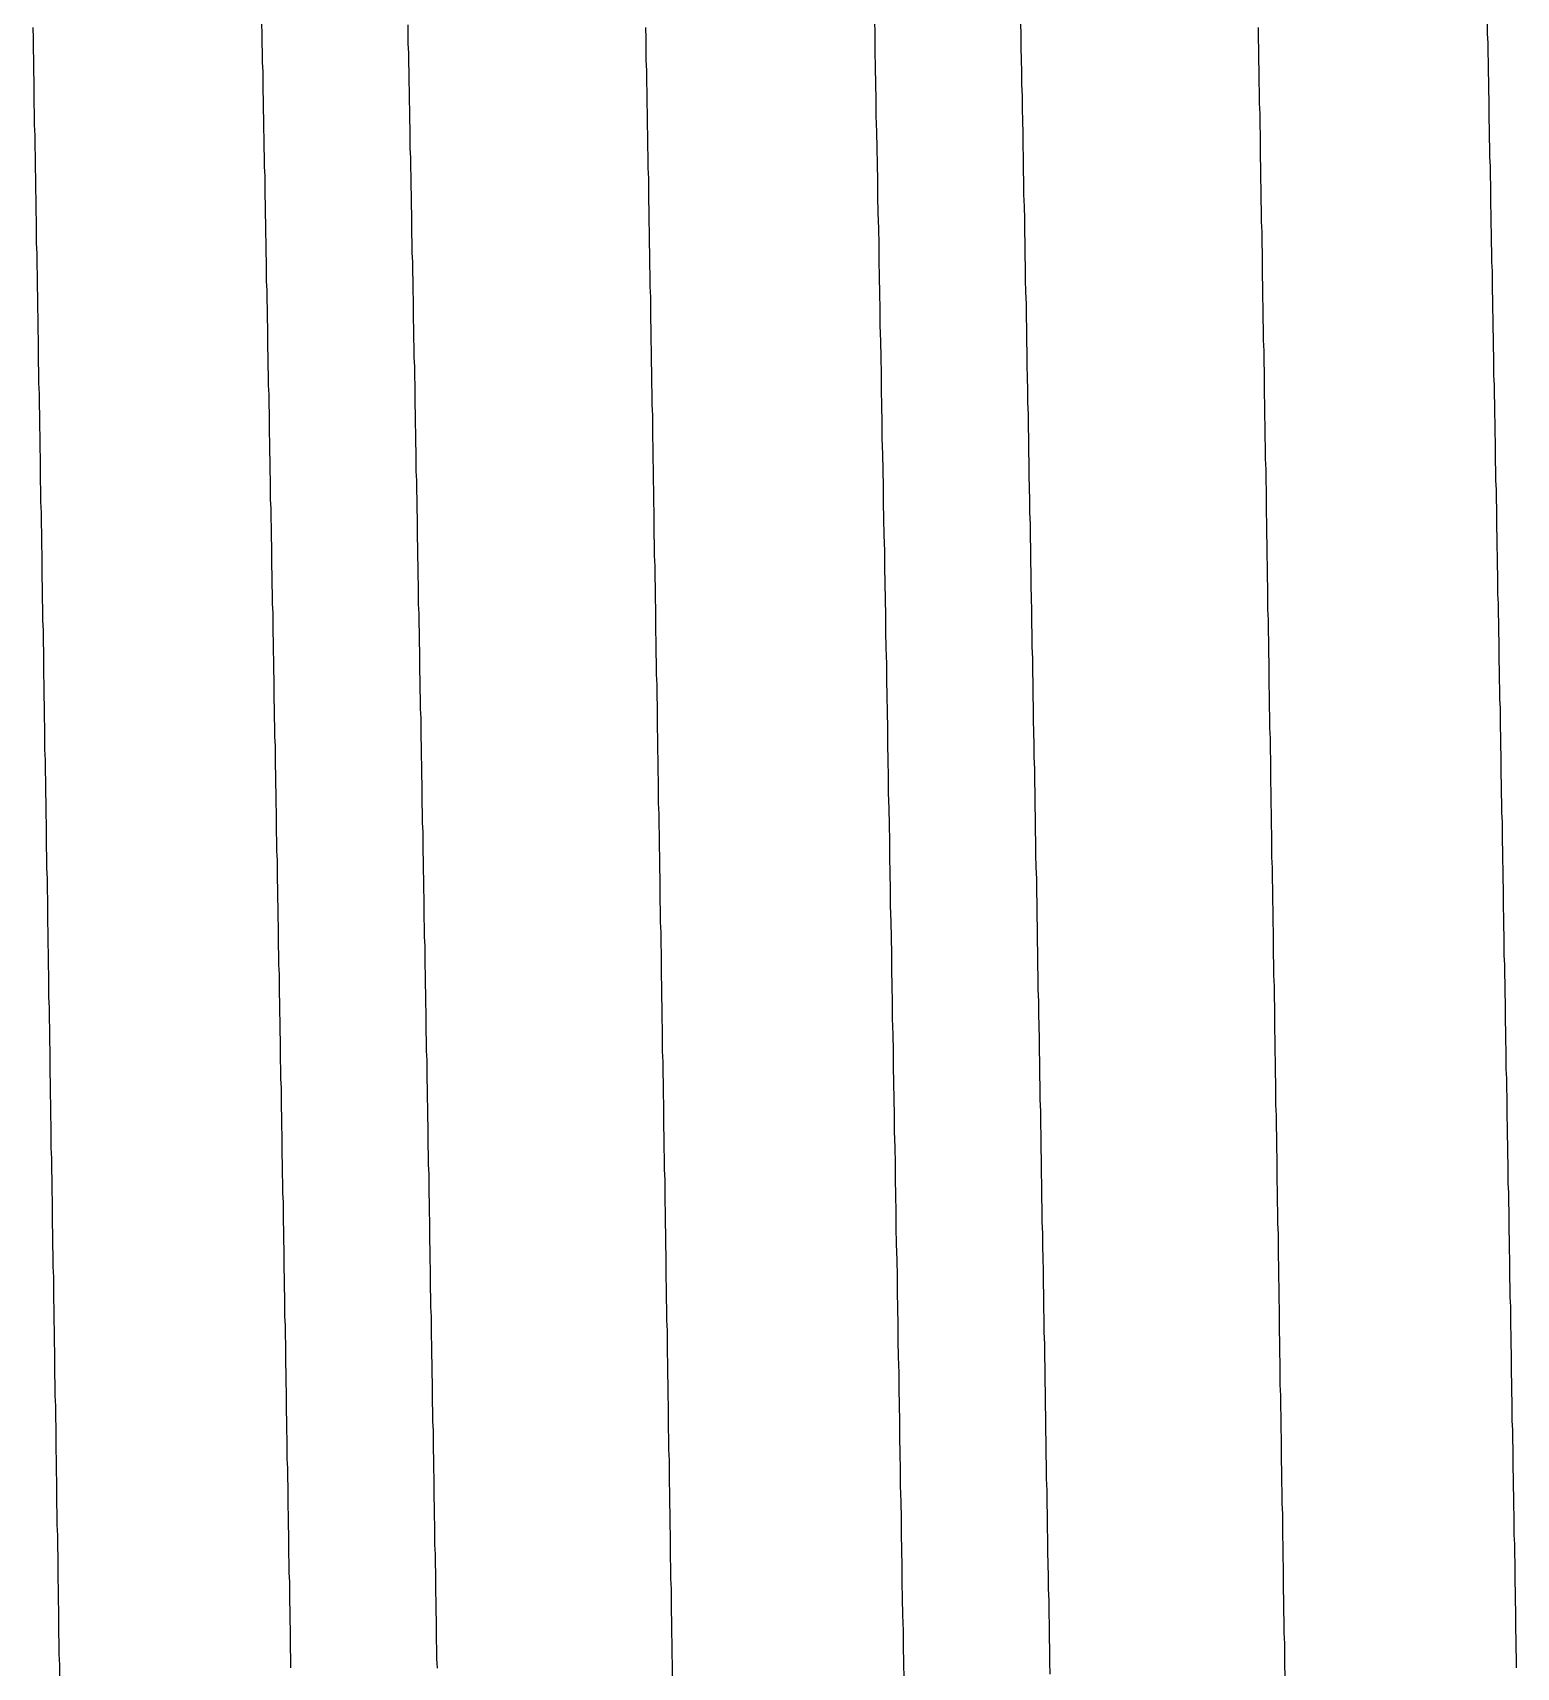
# Model space of a CAD drawing. Header units: millimetres. Extents: x 0 to 5600, y -67 to 2530.
# Drawn here: x 4044.023 to 4047.751, y 934.307 to 938.413 of the extents above; entities that cross this region are included whole.
import ezdxf

# ---------------------------------------------------------------- set-up
doc = ezdxf.new("R2010")
doc.units = ezdxf.units.MM
doc.layers.add('내부선 및 부속', color=4, linetype='Continuous')

msp = doc.modelspace()

# ---------------------------------------------------------------- linework, layer by layer
at = {"layer": '내부선 및 부속', "linetype": 'Continuous', "flags": 128}
for points in [[(4044.0228, 938.4255), (4044.0238, 938.3985), (4044.0238, 938.3715), (4044.0248, 938.3445), (4044.0248, 938.3165), (4044.0258, 938.2895), (4044.0258, 938.2625), (4044.0258, 938.2355), (4044.0268, 938.2085), (4044.0268, 938.1815), (4044.0278, 938.1545), (4044.0278, 938.1275), (4044.0288, 938.1005), (4044.0288, 938.0735), (4044.0298, 938.0465), (4044.0298, 938.0195), (4044.0308, 937.9925), (4044.0308, 937.9655), (4044.0318, 937.9385), (4044.0318, 937.9115), (4044.0318, 937.8845), (4044.0328, 937.8575), (4044.0328, 937.8295), (4044.0338, 937.8025), (4044.0338, 937.7755), (4044.0348, 937.7485), (4044.0348, 937.7215), (4044.0358, 937.6945), (4044.0358, 937.6675), (4044.0368, 937.6405), (4044.0368, 937.6135), (4044.0368, 937.5865), (4044.0378, 937.5595), (4044.0378, 937.5325), (4044.0388, 937.5055), (4044.0388, 937.4785), (4044.0398, 937.4515), (4044.0398, 937.4245), (4044.0408, 937.3975), (4044.0408, 937.3705), (4044.0418, 937.3425), (4044.0418, 937.3155), (4044.0418, 937.2885), (4044.0428, 937.2615), (4044.0428, 937.2345), (4044.0438, 937.2075), (4044.0438, 937.1805), (4044.0448, 937.1535), (4044.0448, 937.1265), (4044.0458, 937.0995), (4044.0458, 937.0725), (4044.0458, 937.0455), (4044.0468, 937.0185), (4044.0468, 936.9915), (4044.0478, 936.9645), (4044.0478, 936.9375), (4044.0488, 936.9105), (4044.0488, 936.8835), (4044.0498, 936.8555), (4044.0498, 936.8285), (4044.0498, 936.8015), (4044.0508, 936.7745), (4044.0508, 936.7475), (4044.0518, 936.7205), (4044.0518, 936.6935), (4044.0528, 936.6665), (4044.0528, 936.6395), (4044.0528, 936.6125), (4044.0538, 936.5855), (4044.0538, 936.5585), (4044.0548, 936.5315), (4044.0548, 936.5045), (4044.0558, 936.4775), (4044.0558, 936.4505), (4044.0568, 936.4235), (4044.0568, 936.3965), (4044.0568, 936.3685), (4044.0578, 936.3415), (4044.0578, 936.3145), (4044.0588, 936.2875), (4044.0588, 936.2605), (4044.0598, 936.2335), (4044.0598, 936.2065), (4044.0598, 936.1795), (4044.0608, 936.1525), (4044.0608, 936.1255), (4044.0618, 936.0985), (4044.0618, 936.0715), (4044.0628, 936.0445), (4044.0628, 936.0175), (4044.0628, 935.9905), (4044.0638, 935.9635), (4044.0638, 935.9365), (4044.0648, 935.9095), (4044.0648, 935.8815), (4044.0658, 935.8545), (4044.0658, 935.8275), (4044.0658, 935.8005), (4044.0658, 935.8005), (4044.0668, 935.7735), (4044.0668, 935.7465), (4044.0678, 935.7195), (4044.0678, 935.6925), (4044.0688, 935.6655), (4044.0688, 935.6385), (4044.0688, 935.6115), (4044.0698, 935.5845), (4044.0698, 935.5575), (4044.0708, 935.5305), (4044.0708, 935.5035), (4044.0718, 935.4765), (4044.0718, 935.4495), (4044.0718, 935.4225), (4044.0728, 935.3945), (4044.0728, 935.3675), (4044.0738, 935.3405), (4044.0738, 935.3135), (4044.0748, 935.2865), (4044.0748, 935.2595), (4044.0748, 935.2325), (4044.0758, 935.2055), (4044.0758, 935.1785), (4044.0768, 935.1515), (4044.0768, 935.1245), (4044.0778, 935.0975), (4044.0778, 935.0705), (4044.0778, 935.0435), (4044.0788, 935.0165), (4044.0788, 934.9895), (4044.0798, 934.9625), (4044.0798, 934.9355), (4044.0808, 934.9075), (4044.0808, 934.8805), (4044.0808, 934.8535), (4044.0818, 934.8265), (4044.0818, 934.7995), (4044.0828, 934.7725), (4044.0828, 934.7455), (4044.0828, 934.7185), (4044.0838, 934.6915), (4044.0838, 934.6645), (4044.0848, 934.6375), (4044.0848, 934.6105), (4044.0858, 934.5835), (4044.0858, 934.5565), (4044.0858, 934.5295), (4044.0868, 934.5025), (4044.0868, 934.4755), (4044.0878, 934.4485), (4044.0878, 934.4205), (4044.0878, 934.3935), (4044.0888, 934.3665), (4044.0888, 934.3395), (4044.0898, 934.3125), (4044.0898, 934.2855)], [(4044.5978, 938.4345), (4044.5988, 938.4105), (4044.5988, 938.3865), (4044.5998, 938.3625), (4044.5998, 938.3385), (4044.6008, 938.3145), (4044.6008, 938.2905), (4044.6008, 938.2905), (4044.6008, 938.2675), (4044.6018, 938.2435), (4044.6018, 938.2195), (4044.6028, 938.1955), (4044.6028, 938.1715), (4044.6038, 938.1475), (4044.6038, 938.1235), (4044.6048, 938.1005), (4044.6048, 938.0765), (4044.6058, 938.0525), (4044.6058, 938.0285), (4044.6058, 938.0045), (4044.6068, 937.9805), (4044.6068, 937.9565), (4044.6078, 937.9325), (4044.6078, 937.9095), (4044.6088, 937.8855), (4044.6088, 937.8615), (4044.6098, 937.8375), (4044.6098, 937.8135), (4044.6098, 937.7895), (4044.6108, 937.7655), (4044.6108, 937.7425), (4044.6118, 937.7185), (4044.6118, 937.6945), (4044.6128, 937.6705), (4044.6128, 937.6465), (4044.6128, 937.6225), (4044.6138, 937.5985), (4044.6138, 937.5755), (4044.6148, 937.5515), (4044.6148, 937.5275), (4044.6158, 937.5035), (4044.6158, 937.4795), (4044.6168, 937.4555), (4044.6168, 937.4315), (4044.6168, 937.4075), (4044.6178, 937.3845), (4044.6178, 937.3605), (4044.6188, 937.3365), (4044.6188, 937.3125), (4044.6198, 937.2885), (4044.6198, 937.2645), (4044.6198, 937.2405), (4044.6208, 937.2175), (4044.6208, 937.1935), (4044.6218, 937.1695), (4044.6218, 937.1455), (4044.6228, 937.1215), (4044.6228, 937.0975), (4044.6228, 937.0735), (4044.6238, 937.0505), (4044.6238, 937.0265), (4044.6248, 937.0025), (4044.6248, 936.9785), (4044.6258, 936.9545), (4044.6258, 936.9305), (4044.6258, 936.9065), (4044.6268, 936.8825), (4044.6268, 936.8595), (4044.6278, 936.8355), (4044.6278, 936.8115), (4044.6288, 936.7875), (4044.6288, 936.7635), (4044.6288, 936.7395), (4044.6298, 936.7155), (4044.6298, 936.6925), (4044.6308, 936.6685), (4044.6308, 936.6445), (4044.6318, 936.6205), (4044.6318, 936.5965), (4044.6318, 936.5725), (4044.6328, 936.5485), (4044.6328, 936.5255), (4044.6338, 936.5015), (4044.6338, 936.4775), (4044.6348, 936.4535), (4044.6348, 936.4295), (4044.6348, 936.4055), (4044.6358, 936.3815), (4044.6358, 936.3575), (4044.6368, 936.3345), (4044.6368, 936.3105), (4044.6368, 936.2865), (4044.6378, 936.2625), (4044.6378, 936.2385), (4044.6388, 936.2145), (4044.6388, 936.1905), (4044.6398, 936.1675), (4044.6398, 936.1435), (4044.6398, 936.1195), (4044.6408, 936.0955), (4044.6408, 936.0715), (4044.6418, 936.0475), (4044.6418, 936.0235), (4044.6418, 935.9995), (4044.6428, 935.9765), (4044.6428, 935.9525), (4044.6438, 935.9285), (4044.6438, 935.9045), (4044.6438, 935.9045), (4044.6448, 935.8805), (4044.6448, 935.8565), (4044.6448, 935.8325), (4044.6458, 935.8095), (4044.6458, 935.7855), (4044.6468, 935.7615), (4044.6468, 935.7375), (4044.6468, 935.7135), (4044.6478, 935.6895), (4044.6478, 935.6655), (4044.6488, 935.6425), (4044.6488, 935.6185), (4044.6488, 935.5945), (4044.6498, 935.5705), (4044.6498, 935.5465), (4044.6508, 935.5225), (4044.6508, 935.4985), (4044.6518, 935.4745), (4044.6518, 935.4515), (4044.6518, 935.4275), (4044.6528, 935.4035), (4044.6528, 935.3795), (4044.6538, 935.3555), (4044.6538, 935.3315), (4044.6538, 935.3075), (4044.6548, 935.2845), (4044.6548, 935.2605), (4044.6558, 935.2365), (4044.6558, 935.2125), (4044.6558, 935.1885), (4044.6568, 935.1645), (4044.6568, 935.1405), (4044.6578, 935.1175), (4044.6578, 935.0935), (4044.6578, 935.0695), (4044.6588, 935.0455), (4044.6588, 935.0215), (4044.6598, 934.9975), (4044.6598, 934.9735), (4044.6598, 934.9495), (4044.6608, 934.9265), (4044.6608, 934.9025), (4044.6618, 934.8785), (4044.6618, 934.8545), (4044.6618, 934.8305), (4044.6628, 934.8065), (4044.6628, 934.7825), (4044.6638, 934.7595), (4044.6638, 934.7355), (4044.6638, 934.7115), (4044.6648, 934.6875), (4044.6648, 934.6635), (4044.6658, 934.6395), (4044.6658, 934.6155), (4044.6658, 934.5915), (4044.6668, 934.5685), (4044.6668, 934.5445), (4044.6678, 934.5205), (4044.6678, 934.4965), (4044.6678, 934.4725), (4044.6688, 934.4485), (4044.6688, 934.4245), (4044.6698, 934.4015), (4044.6698, 934.3775), (4044.6698, 934.3535), (4044.6708, 934.3295), (4044.6708, 934.3055)], [(4044.9658, 938.4325), (4044.9658, 938.4095), (4044.9658, 938.3855), (4044.9668, 938.3615), (4044.9668, 938.3375), (4044.9678, 938.3135), (4044.9678, 938.3135), (4044.9678, 938.2895), (4044.9688, 938.2655), (4044.9688, 938.2415), (4044.9698, 938.2185), (4044.9698, 938.1945), (4044.9708, 938.1705), (4044.9708, 938.1465), (4044.9708, 938.1225), (4044.9718, 938.0985), (4044.9718, 938.0745), (4044.9728, 938.0515), (4044.9728, 938.0275), (4044.9738, 938.0035), (4044.9738, 937.9795), (4044.9748, 937.9555), (4044.9748, 937.9315), (4044.9748, 937.9075), (4044.9758, 937.8845), (4044.9758, 937.8605), (4044.9768, 937.8365), (4044.9768, 937.8125), (4044.9778, 937.7885), (4044.9778, 937.7645), (4044.9788, 937.7405), (4044.9788, 937.7165), (4044.9788, 937.6935), (4044.9798, 937.6695), (4044.9798, 937.6455), (4044.9808, 937.6215), (4044.9808, 937.5975), (4044.9818, 937.5735), (4044.9818, 937.5495), (4044.9828, 937.5265), (4044.9828, 937.5025), (4044.9828, 937.4785), (4044.9838, 937.4545), (4044.9838, 937.4305), (4044.9848, 937.4065), (4044.9848, 937.3825), (4044.9858, 937.3595), (4044.9858, 937.3355), (4044.9858, 937.3115), (4044.9868, 937.2875), (4044.9868, 937.2635), (4044.9878, 937.2395), (4044.9878, 937.2155), (4044.9888, 937.1915), (4044.9888, 937.1685), (4044.9888, 937.1445), (4044.9898, 937.1205), (4044.9898, 937.0965), (4044.9908, 937.0725), (4044.9908, 937.0485), (4044.9918, 937.0245), (4044.9918, 937.0015), (4044.9918, 936.9775), (4044.9928, 936.9535), (4044.9928, 936.9295), (4044.9938, 936.9055), (4044.9938, 936.8815), (4044.9948, 936.8575), (4044.9948, 936.8345), (4044.9948, 936.8105), (4044.9958, 936.7865), (4044.9958, 936.7625), (4044.9968, 936.7385), (4044.9968, 936.7145), (4044.9978, 936.6905), (4044.9978, 936.6665), (4044.9978, 936.6435), (4044.9988, 936.6195), (4044.9988, 936.5955), (4044.9998, 936.5715), (4044.9998, 936.5475), (4045.0008, 936.5235), (4045.0008, 936.4995), (4045.0008, 936.4765), (4045.0018, 936.4525), (4045.0018, 936.4285), (4045.0028, 936.4045), (4045.0028, 936.3805), (4045.0028, 936.3565), (4045.0038, 936.3325), (4045.0038, 936.3085), (4045.0048, 936.2855), (4045.0048, 936.2615), (4045.0058, 936.2375), (4045.0058, 936.2135), (4045.0058, 936.1895), (4045.0068, 936.1655), (4045.0068, 936.1415), (4045.0078, 936.1185), (4045.0078, 936.0945), (4045.0078, 936.0705), (4045.0088, 936.0465), (4045.0088, 936.0225), (4045.0098, 935.9985), (4045.0098, 935.9745), (4045.0108, 935.9515), (4045.0108, 935.9275), (4045.0108, 935.9275), (4045.0108, 935.9035), (4045.0118, 935.8795), (4045.0118, 935.8555), (4045.0128, 935.8315), (4045.0128, 935.8075), (4045.0128, 935.7835), (4045.0138, 935.7605), (4045.0138, 935.7365), (4045.0148, 935.7125), (4045.0148, 935.6885), (4045.0158, 935.6645), (4045.0158, 935.6405), (4045.0158, 935.6165), (4045.0168, 935.5935), (4045.0168, 935.5695), (4045.0178, 935.5455), (4045.0178, 935.5215), (4045.0178, 935.4975), (4045.0188, 935.4735), (4045.0188, 935.4495), (4045.0198, 935.4265), (4045.0198, 935.4025), (4045.0198, 935.3785), (4045.0208, 935.3545), (4045.0208, 935.3305), (4045.0218, 935.3065), (4045.0218, 935.2825), (4045.0218, 935.2585), (4045.0228, 935.2355), (4045.0228, 935.2115), (4045.0238, 935.1875), (4045.0238, 935.1635), (4045.0238, 935.1395), (4045.0248, 935.1155), (4045.0248, 935.0915), (4045.0258, 935.0685), (4045.0258, 935.0445), (4045.0268, 935.0205), (4045.0268, 934.9965), (4045.0268, 934.9725), (4045.0278, 934.9485), (4045.0278, 934.9245), (4045.0288, 934.9005), (4045.0288, 934.8775), (4045.0288, 934.8535), (4045.0298, 934.8295), (4045.0298, 934.8055), (4045.0308, 934.7815), (4045.0308, 934.7575), (4045.0308, 934.7335), (4045.0318, 934.7105), (4045.0318, 934.6865), (4045.0328, 934.6625), (4045.0328, 934.6385), (4045.0328, 934.6145), (4045.0338, 934.5905), (4045.0338, 934.5665), (4045.0348, 934.5435), (4045.0348, 934.5195), (4045.0348, 934.4955), (4045.0358, 934.4715), (4045.0358, 934.4475), (4045.0368, 934.4235), (4045.0368, 934.3995), (4045.0368, 934.3755), (4045.0378, 934.3525), (4045.0378, 934.3285), (4045.0388, 934.3045)], [(4045.5628, 938.4255), (4045.5638, 938.3985), (4045.5638, 938.3715), (4045.5638, 938.3445), (4045.5648, 938.3165), (4045.5648, 938.2895), (4045.5658, 938.2625), (4045.5658, 938.2355), (4045.5668, 938.2085), (4045.5668, 938.1815), (4045.5678, 938.1545), (4045.5678, 938.1275), (4045.5688, 938.1005), (4045.5688, 938.0735), (4045.5698, 938.0465), (4045.5698, 938.0195), (4045.5698, 937.9925), (4045.5708, 937.9655), (4045.5708, 937.9385), (4045.5718, 937.9115), (4045.5718, 937.8845), (4045.5728, 937.8575), (4045.5728, 937.8295), (4045.5738, 937.8025), (4045.5738, 937.7755), (4045.5748, 937.7485), (4045.5748, 937.7215), (4045.5748, 937.6945), (4045.5758, 937.6675), (4045.5758, 937.6405), (4045.5768, 937.6135), (4045.5768, 937.5865), (4045.5778, 937.5595), (4045.5778, 937.5325), (4045.5788, 937.5055), (4045.5788, 937.4785), (4045.5798, 937.4515), (4045.5798, 937.4245), (4045.5798, 937.3975), (4045.5808, 937.3705), (4045.5808, 937.3425), (4045.5818, 937.3155), (4045.5818, 937.2885), (4045.5828, 937.2615), (4045.5828, 937.2345), (4045.5838, 937.2075), (4045.5838, 937.1805), (4045.5838, 937.1535), (4045.5848, 937.1265), (4045.5848, 937.0995), (4045.5858, 937.0725), (4045.5858, 937.0455), (4045.5868, 937.0185), (4045.5868, 936.9915), (4045.5878, 936.9645), (4045.5878, 936.9375), (4045.5878, 936.9105), (4045.5888, 936.8835), (4045.5888, 936.8555), (4045.5898, 936.8285), (4045.5898, 936.8015), (4045.5908, 936.7745), (4045.5908, 936.7475), (4045.5918, 936.7205), (4045.5918, 936.6935), (4045.5918, 936.6665), (4045.5928, 936.6395), (4045.5928, 936.6125), (4045.5938, 936.5855), (4045.5938, 936.5585), (4045.5948, 936.5315), (4045.5948, 936.5045), (4045.5948, 936.4775), (4045.5958, 936.4505), (4045.5958, 936.4235), (4045.5968, 936.3965), (4045.5968, 936.3685), (4045.5978, 936.3415), (4045.5978, 936.3145), (4045.5988, 936.2875), (4045.5988, 936.2605), (4045.5988, 936.2335), (4045.5998, 936.2065), (4045.5998, 936.1795), (4045.6008, 936.1525), (4045.6008, 936.1255), (4045.6018, 936.0985), (4045.6018, 936.0715), (4045.6018, 936.0445), (4045.6028, 936.0175), (4045.6028, 935.9905), (4045.6038, 935.9635), (4045.6038, 935.9365), (4045.6048, 935.9095), (4045.6048, 935.8815), (4045.6048, 935.8545), (4045.6058, 935.8275), (4045.6058, 935.8005), (4045.6058, 935.8005), (4045.6068, 935.7735), (4045.6068, 935.7465), (4045.6078, 935.7195), (4045.6078, 935.6925), (4045.6078, 935.6655), (4045.6088, 935.6385), (4045.6088, 935.6115), (4045.6098, 935.5845), (4045.6098, 935.5575), (4045.6108, 935.5305), (4045.6108, 935.5035), (4045.6108, 935.4765), (4045.6118, 935.4495), (4045.6118, 935.4225), (4045.6128, 935.3945), (4045.6128, 935.3675), (4045.6138, 935.3405), (4045.6138, 935.3135), (4045.6138, 935.2865), (4045.6148, 935.2595), (4045.6148, 935.2325), (4045.6158, 935.2055), (4045.6158, 935.1785), (4045.6168, 935.1515), (4045.6168, 935.1245), (4045.6168, 935.0975), (4045.6178, 935.0705), (4045.6178, 935.0435), (4045.6188, 935.0165), (4045.6188, 934.9895), (4045.6198, 934.9625), (4045.6198, 934.9355), (4045.6198, 934.9075), (4045.6208, 934.8805), (4045.6208, 934.8535), (4045.6218, 934.8265), (4045.6218, 934.7995), (4045.6218, 934.7725), (4045.6228, 934.7455), (4045.6228, 934.7185), (4045.6238, 934.6915), (4045.6238, 934.6645), (4045.6248, 934.6375), (4045.6248, 934.6105), (4045.6248, 934.5835), (4045.6258, 934.5565), (4045.6258, 934.5295), (4045.6268, 934.5025), (4045.6268, 934.4755), (4045.6268, 934.4485), (4045.6278, 934.4205), (4045.6278, 934.3935), (4045.6288, 934.3665), (4045.6288, 934.3395), (4045.6298, 934.3125), (4045.6298, 934.2855)], [(4046.1378, 938.4465), (4046.1388, 938.4065), (4046.1388, 938.3655), (4046.1398, 938.3255), (4046.1408, 938.2845), (4046.1418, 938.2445), (4046.1418, 938.2035), (4046.1428, 938.1635), (4046.1438, 938.1225), (4046.1448, 938.0825), (4046.1458, 938.0415), (4046.1458, 938.0015), (4046.1468, 937.9605), (4046.1478, 937.9205), (4046.1488, 937.8805), (4046.1488, 937.8395), (4046.1498, 937.7995), (4046.1508, 937.7585), (4046.1518, 937.7185), (4046.1518, 937.6775), (4046.1528, 937.6375), (4046.1538, 937.5965), (4046.1548, 937.5565), (4046.1548, 937.5155), (4046.1558, 937.4755), (4046.1568, 937.4345), (4046.1568, 937.3945), (4046.1578, 937.3535), (4046.1578, 937.3535), (4046.1588, 937.3135), (4046.1598, 937.2725), (4046.1598, 937.2325), (4046.1608, 937.1915), (4046.1618, 937.1515), (4046.1628, 937.1105), (4046.1628, 937.0705), (4046.1638, 937.0295), (4046.1648, 936.9895), (4046.1658, 936.9485), (4046.1658, 936.9085), (4046.1668, 936.8675), (4046.1678, 936.8275), (4046.1678, 936.7865), (4046.1688, 936.7465), (4046.1698, 936.7065), (4046.1708, 936.6655), (4046.1708, 936.6255), (4046.1718, 936.5845), (4046.1728, 936.5445), (4046.1728, 936.5035), (4046.1738, 936.4635), (4046.1748, 936.4225), (4046.1758, 936.3825), (4046.1758, 936.3415), (4046.1768, 936.3015), (4046.1778, 936.2605), (4046.1778, 936.2205), (4046.1788, 936.1795), (4046.1798, 936.1395), (4046.1808, 936.0985), (4046.1808, 936.0585), (4046.1818, 936.0175), (4046.1828, 935.9775), (4046.1828, 935.9365), (4046.1838, 935.8965), (4046.1848, 935.8555), (4046.1848, 935.8155), (4046.1858, 935.7745), (4046.1868, 935.7345), (4046.1878, 935.6935), (4046.1878, 935.6535), (4046.1888, 935.6125), (4046.1898, 935.5725), (4046.1898, 935.5325), (4046.1908, 935.4915), (4046.1918, 935.4515), (4046.1918, 935.4105), (4046.1928, 935.3705), (4046.1938, 935.3295), (4046.1948, 935.2895), (4046.1948, 935.2485), (4046.1958, 935.2085), (4046.1968, 935.1675), (4046.1968, 935.1275), (4046.1978, 935.0865), (4046.1988, 935.0465), (4046.1988, 935.0055), (4046.1998, 934.9655), (4046.2008, 934.9245), (4046.2008, 934.8845), (4046.2018, 934.8435), (4046.2028, 934.8035), (4046.2028, 934.7625), (4046.2038, 934.7225), (4046.2048, 934.6815), (4046.2048, 934.6415), (4046.2058, 934.6005), (4046.2068, 934.5605), (4046.2068, 934.5195), (4046.2078, 934.4795), (4046.2088, 934.4385), (4046.2098, 934.3985), (4046.2098, 934.3585), (4046.2108, 934.3175), (4046.2118, 934.2775)], [(4046.5048, 938.4375), (4046.5058, 938.4065), (4046.5058, 938.3755), (4046.5068, 938.3445), (4046.5078, 938.3145), (4046.5078, 938.2835), (4046.5088, 938.2525), (4046.5088, 938.2215), (4046.5098, 938.1915), (4046.5108, 938.1605), (4046.5108, 938.1295), (4046.5118, 938.0995), (4046.5118, 938.0685), (4046.5128, 938.0375), (4046.5128, 938.0065), (4046.5138, 937.9765), (4046.5148, 937.9455), (4046.5148, 937.9145), (4046.5158, 937.8835), (4046.5158, 937.8535), (4046.5168, 937.8225), (4046.5168, 937.7915), (4046.5178, 937.7615), (4046.5188, 937.7305), (4046.5188, 937.6995), (4046.5198, 937.6685), (4046.5198, 937.6385), (4046.5208, 937.6075), (4046.5208, 937.5765), (4046.5218, 937.5465), (4046.5228, 937.5155), (4046.5228, 937.4845), (4046.5238, 937.4535), (4046.5238, 937.4235), (4046.5248, 937.3925), (4046.5248, 937.3615), (4046.5258, 937.3305), (4046.5258, 937.3005), (4046.5268, 937.2695), (4046.5278, 937.2385), (4046.5278, 937.2085), (4046.5288, 937.1775), (4046.5288, 937.1465), (4046.5298, 937.1155), (4046.5298, 937.0855), (4046.5308, 937.0545), (4046.5308, 937.0235), (4046.5318, 936.9925), (4046.5328, 936.9625), (4046.5328, 936.9315), (4046.5338, 936.9005), (4046.5338, 936.8705), (4046.5348, 936.8395), (4046.5348, 936.8085), (4046.5358, 936.7775), (4046.5358, 936.7475), (4046.5368, 936.7165), (4046.5368, 936.6855), (4046.5378, 936.6555), (4046.5388, 936.6245), (4046.5388, 936.5935), (4046.5398, 936.5625), (4046.5398, 936.5325), (4046.5408, 936.5015), (4046.5408, 936.4705), (4046.5418, 936.4395), (4046.5418, 936.4095), (4046.5428, 936.3785), (4046.5428, 936.3475), (4046.5438, 936.3175), (4046.5448, 936.2865), (4046.5448, 936.2555), (4046.5448, 936.2555), (4046.5458, 936.2245), (4046.5458, 936.1945), (4046.5468, 936.1635), (4046.5468, 936.1325), (4046.5478, 936.1015), (4046.5478, 936.0715), (4046.5488, 936.0405), (4046.5488, 936.0095), (4046.5498, 935.9795), (4046.5498, 935.9485), (4046.5508, 935.9175), (4046.5518, 935.8865), (4046.5518, 935.8565), (4046.5528, 935.8255), (4046.5528, 935.7945), (4046.5538, 935.7635), (4046.5538, 935.7335), (4046.5548, 935.7025), (4046.5548, 935.6715), (4046.5558, 935.6415), (4046.5558, 935.6105), (4046.5568, 935.5795), (4046.5568, 935.5485), (4046.5578, 935.5185), (4046.5578, 935.4875), (4046.5588, 935.4565), (4046.5588, 935.4265), (4046.5598, 935.3955), (4046.5598, 935.3645), (4046.5608, 935.3335), (4046.5618, 935.3035), (4046.5618, 935.2725), (4046.5628, 935.2415), (4046.5628, 935.2105), (4046.5638, 935.1805), (4046.5638, 935.1495), (4046.5648, 935.1185), (4046.5648, 935.0885), (4046.5658, 935.0575), (4046.5658, 935.0265), (4046.5668, 934.9955), (4046.5668, 934.9655), (4046.5678, 934.9345), (4046.5678, 934.9035), (4046.5688, 934.8725), (4046.5688, 934.8425), (4046.5698, 934.8115), (4046.5698, 934.7805), (4046.5708, 934.7505), (4046.5708, 934.7195), (4046.5718, 934.6885), (4046.5718, 934.6575), (4046.5728, 934.6275), (4046.5728, 934.5965), (4046.5738, 934.5655), (4046.5748, 934.5345), (4046.5748, 934.5045), (4046.5758, 934.4735), (4046.5758, 934.4425), (4046.5768, 934.4125), (4046.5768, 934.3815), (4046.5778, 934.3505), (4046.5778, 934.3195), (4046.5788, 934.2895)], [(4047.1698, 934.2855), (4047.1688, 934.3125), (4047.1688, 934.3395), (4047.1688, 934.3665), (4047.1678, 934.3935), (4047.1678, 934.4205), (4047.1668, 934.4485), (4047.1668, 934.4755), (4047.1658, 934.5025), (4047.1658, 934.5295), (4047.1658, 934.5565), (4047.1648, 934.5835), (4047.1648, 934.6105), (4047.1638, 934.6375), (4047.1638, 934.6645), (4047.1638, 934.6915), (4047.1628, 934.7185), (4047.1628, 934.7455), (4047.1618, 934.7725), (4047.1618, 934.7995), (4047.1608, 934.8265), (4047.1608, 934.8535), (4047.1608, 934.8805), (4047.1598, 934.9075), (4047.1598, 934.9355), (4047.1588, 934.9625), (4047.1588, 934.9895), (4047.1578, 935.0165), (4047.1578, 935.0435), (4047.1578, 935.0705), (4047.1568, 935.0975), (4047.1568, 935.1245), (4047.1558, 935.1515), (4047.1558, 935.1785), (4047.1558, 935.2055), (4047.1548, 935.2325), (4047.1548, 935.2595), (4047.1538, 935.2865), (4047.1538, 935.3135), (4047.1528, 935.3405), (4047.1528, 935.3675), (4047.1528, 935.3945), (4047.1518, 935.4225), (4047.1518, 935.4495), (4047.1508, 935.4765), (4047.1508, 935.5035), (4047.1498, 935.5305), (4047.1498, 935.5575), (4047.1498, 935.5845), (4047.1488, 935.6115), (4047.1488, 935.6115), (4047.1488, 935.6385), (4047.1478, 935.6655), (4047.1478, 935.6925), (4047.1468, 935.7195), (4047.1468, 935.7465), (4047.1468, 935.7735), (4047.1458, 935.8005), (4047.1458, 935.8275), (4047.1448, 935.8545), (4047.1448, 935.8815), (4047.1438, 935.9095), (4047.1438, 935.9365), (4047.1438, 935.9635), (4047.1428, 935.9905), (4047.1428, 936.0175), (4047.1418, 936.0445), (4047.1418, 936.0715), (4047.1408, 936.0985), (4047.1408, 936.1255), (4047.1408, 936.1525), (4047.1398, 936.1795), (4047.1398, 936.2065), (4047.1388, 936.2335), (4047.1388, 936.2605), (4047.1378, 936.2875), (4047.1378, 936.3145), (4047.1368, 936.3415), (4047.1368, 936.3685), (4047.1368, 936.3965), (4047.1358, 936.4235), (4047.1358, 936.4505), (4047.1348, 936.4775), (4047.1348, 936.5045), (4047.1338, 936.5315), (4047.1338, 936.5585), (4047.1338, 936.5855), (4047.1328, 936.6125), (4047.1328, 936.6395), (4047.1318, 936.6665), (4047.1318, 936.6935), (4047.1308, 936.7205), (4047.1308, 936.7475), (4047.1298, 936.7745), (4047.1298, 936.8015), (4047.1298, 936.8285), (4047.1288, 936.8555), (4047.1288, 936.8835), (4047.1278, 936.9105), (4047.1278, 936.9375), (4047.1268, 936.9645), (4047.1268, 936.9915), (4047.1268, 937.0185), (4047.1258, 937.0455), (4047.1258, 937.0725), (4047.1248, 937.0995), (4047.1248, 937.1265), (4047.1238, 937.1535), (4047.1238, 937.1805), (4047.1228, 937.2075), (4047.1228, 937.2345), (4047.1228, 937.2615), (4047.1218, 937.2885), (4047.1218, 937.3155), (4047.1208, 937.3425), (4047.1208, 937.3705), (4047.1198, 937.3975), (4047.1198, 937.4245), (4047.1188, 937.4515), (4047.1188, 937.4785), (4047.1178, 937.5055), (4047.1178, 937.5325), (4047.1178, 937.5595), (4047.1168, 937.5865), (4047.1168, 937.6135), (4047.1158, 937.6405), (4047.1158, 937.6675), (4047.1148, 937.6945), (4047.1148, 937.7215), (4047.1138, 937.7485), (4047.1138, 937.7755), (4047.1128, 937.8025), (4047.1128, 937.8295), (4047.1128, 937.8575), (4047.1118, 937.8845), (4047.1118, 937.9115), (4047.1108, 937.9385), (4047.1108, 937.9655), (4047.1098, 937.9925), (4047.1098, 938.0195), (4047.1088, 938.0465), (4047.1088, 938.0735), (4047.1078, 938.1005), (4047.1078, 938.1275), (4047.1078, 938.1545), (4047.1068, 938.1815), (4047.1068, 938.2085), (4047.1058, 938.2355), (4047.1058, 938.2625), (4047.1048, 938.2895), (4047.1048, 938.3165), (4047.1048, 938.3165), (4047.1038, 938.3445), (4047.1038, 938.3715), (4047.1028, 938.3985), (4047.1028, 938.4255)], [(4047.6778, 938.4345), (4047.6778, 938.4105), (4047.6788, 938.3865), (4047.6788, 938.3625), (4047.6798, 938.3385), (4047.6798, 938.3145), (4047.6808, 938.2905), (4047.6808, 938.2905), (4047.6808, 938.2675), (4047.6818, 938.2435), (4047.6818, 938.2195), (4047.6818, 938.1955), (4047.6828, 938.1715), (4047.6828, 938.1475), (4047.6838, 938.1235), (4047.6838, 938.1005), (4047.6848, 938.0765), (4047.6848, 938.0525), (4047.6858, 938.0285), (4047.6858, 938.0045), (4047.6858, 937.9805), (4047.6868, 937.9565), (4047.6868, 937.9325), (4047.6878, 937.9095), (4047.6878, 937.8855), (4047.6888, 937.8615), (4047.6888, 937.8375), (4047.6898, 937.8135), (4047.6898, 937.7895), (4047.6898, 937.7655), (4047.6908, 937.7425), (4047.6908, 937.7185), (4047.6918, 937.6945), (4047.6918, 937.6705), (4047.6928, 937.6465), (4047.6928, 937.6225), (4047.6938, 937.5985), (4047.6938, 937.5755), (4047.6938, 937.5515), (4047.6948, 937.5275), (4047.6948, 937.5035), (4047.6958, 937.4795), (4047.6958, 937.4555), (4047.6968, 937.4315), (4047.6968, 937.4075), (4047.6978, 937.3845), (4047.6978, 937.3605), (4047.6978, 937.3365), (4047.6988, 937.3125), (4047.6988, 937.2885), (4047.6998, 937.2645), (4047.6998, 937.2405), (4047.7008, 937.2175), (4047.7008, 937.1935), (4047.7008, 937.1695), (4047.7018, 937.1455), (4047.7018, 937.1215), (4047.7028, 937.0975), (4047.7028, 937.0735), (4047.7038, 937.0505), (4047.7038, 937.0265), (4047.7038, 937.0025), (4047.7048, 936.9785), (4047.7048, 936.9545), (4047.7058, 936.9305), (4047.7058, 936.9065), (4047.7068, 936.8825), (4047.7068, 936.8595), (4047.7068, 936.8355), (4047.7078, 936.8115), (4047.7078, 936.7875), (4047.7088, 936.7635), (4047.7088, 936.7395), (4047.7098, 936.7155), (4047.7098, 936.6925), (4047.7098, 936.6685), (4047.7108, 936.6445), (4047.7108, 936.6205), (4047.7118, 936.5965), (4047.7118, 936.5725), (4047.7118, 936.5485), (4047.7128, 936.5255), (4047.7128, 936.5015), (4047.7138, 936.4775), (4047.7138, 936.4535), (4047.7148, 936.4295), (4047.7148, 936.4055), (4047.7148, 936.3815), (4047.7158, 936.3575), (4047.7158, 936.3345), (4047.7168, 936.3105), (4047.7168, 936.2865), (4047.7178, 936.2625), (4047.7178, 936.2385), (4047.7178, 936.2145), (4047.7188, 936.1905), (4047.7188, 936.1675), (4047.7198, 936.1435), (4047.7198, 936.1195), (4047.7198, 936.0955), (4047.7208, 936.0715), (4047.7208, 936.0475), (4047.7218, 936.0235), (4047.7218, 935.9995), (4047.7228, 935.9765), (4047.7228, 935.9525), (4047.7228, 935.9285), (4047.7238, 935.9045), (4047.7238, 935.9045), (4047.7238, 935.8805), (4047.7248, 935.8565), (4047.7248, 935.8325), (4047.7248, 935.8095), (4047.7258, 935.7855), (4047.7258, 935.7615), (4047.7268, 935.7375), (4047.7268, 935.7135), (4047.7268, 935.6895), (4047.7278, 935.6655), (4047.7278, 935.6425), (4047.7288, 935.6185), (4047.7288, 935.5945), (4047.7298, 935.5705), (4047.7298, 935.5465), (4047.7298, 935.5225), (4047.7308, 935.4985), (4047.7308, 935.4745), (4047.7318, 935.4515), (4047.7318, 935.4275), (4047.7318, 935.4035), (4047.7328, 935.3795), (4047.7328, 935.3555), (4047.7338, 935.3315), (4047.7338, 935.3075), (4047.7338, 935.2845), (4047.7348, 935.2605), (4047.7348, 935.2365), (4047.7358, 935.2125), (4047.7358, 935.1885), (4047.7358, 935.1645), (4047.7368, 935.1405), (4047.7368, 935.1175), (4047.7378, 935.0935), (4047.7378, 935.0695), (4047.7378, 935.0455), (4047.7388, 935.0215), (4047.7388, 934.9975), (4047.7398, 934.9735), (4047.7398, 934.9495), (4047.7398, 934.9265), (4047.7408, 934.9025), (4047.7408, 934.8785), (4047.7418, 934.8545), (4047.7418, 934.8305), (4047.7418, 934.8065), (4047.7428, 934.7825), (4047.7428, 934.7595), (4047.7438, 934.7355), (4047.7438, 934.7115), (4047.7448, 934.6875), (4047.7448, 934.6635), (4047.7448, 934.6395), (4047.7458, 934.6155), (4047.7458, 934.5915), (4047.7468, 934.5685), (4047.7468, 934.5445), (4047.7468, 934.5205), (4047.7478, 934.4965), (4047.7478, 934.4725), (4047.7488, 934.4485), (4047.7488, 934.4245), (4047.7488, 934.4015), (4047.7498, 934.3775), (4047.7498, 934.3535), (4047.7508, 934.3295), (4047.7508, 934.3055)]]:
    msp.add_lwpolyline(points, dxfattribs=at)

doc.saveas('drawing.dxf')
